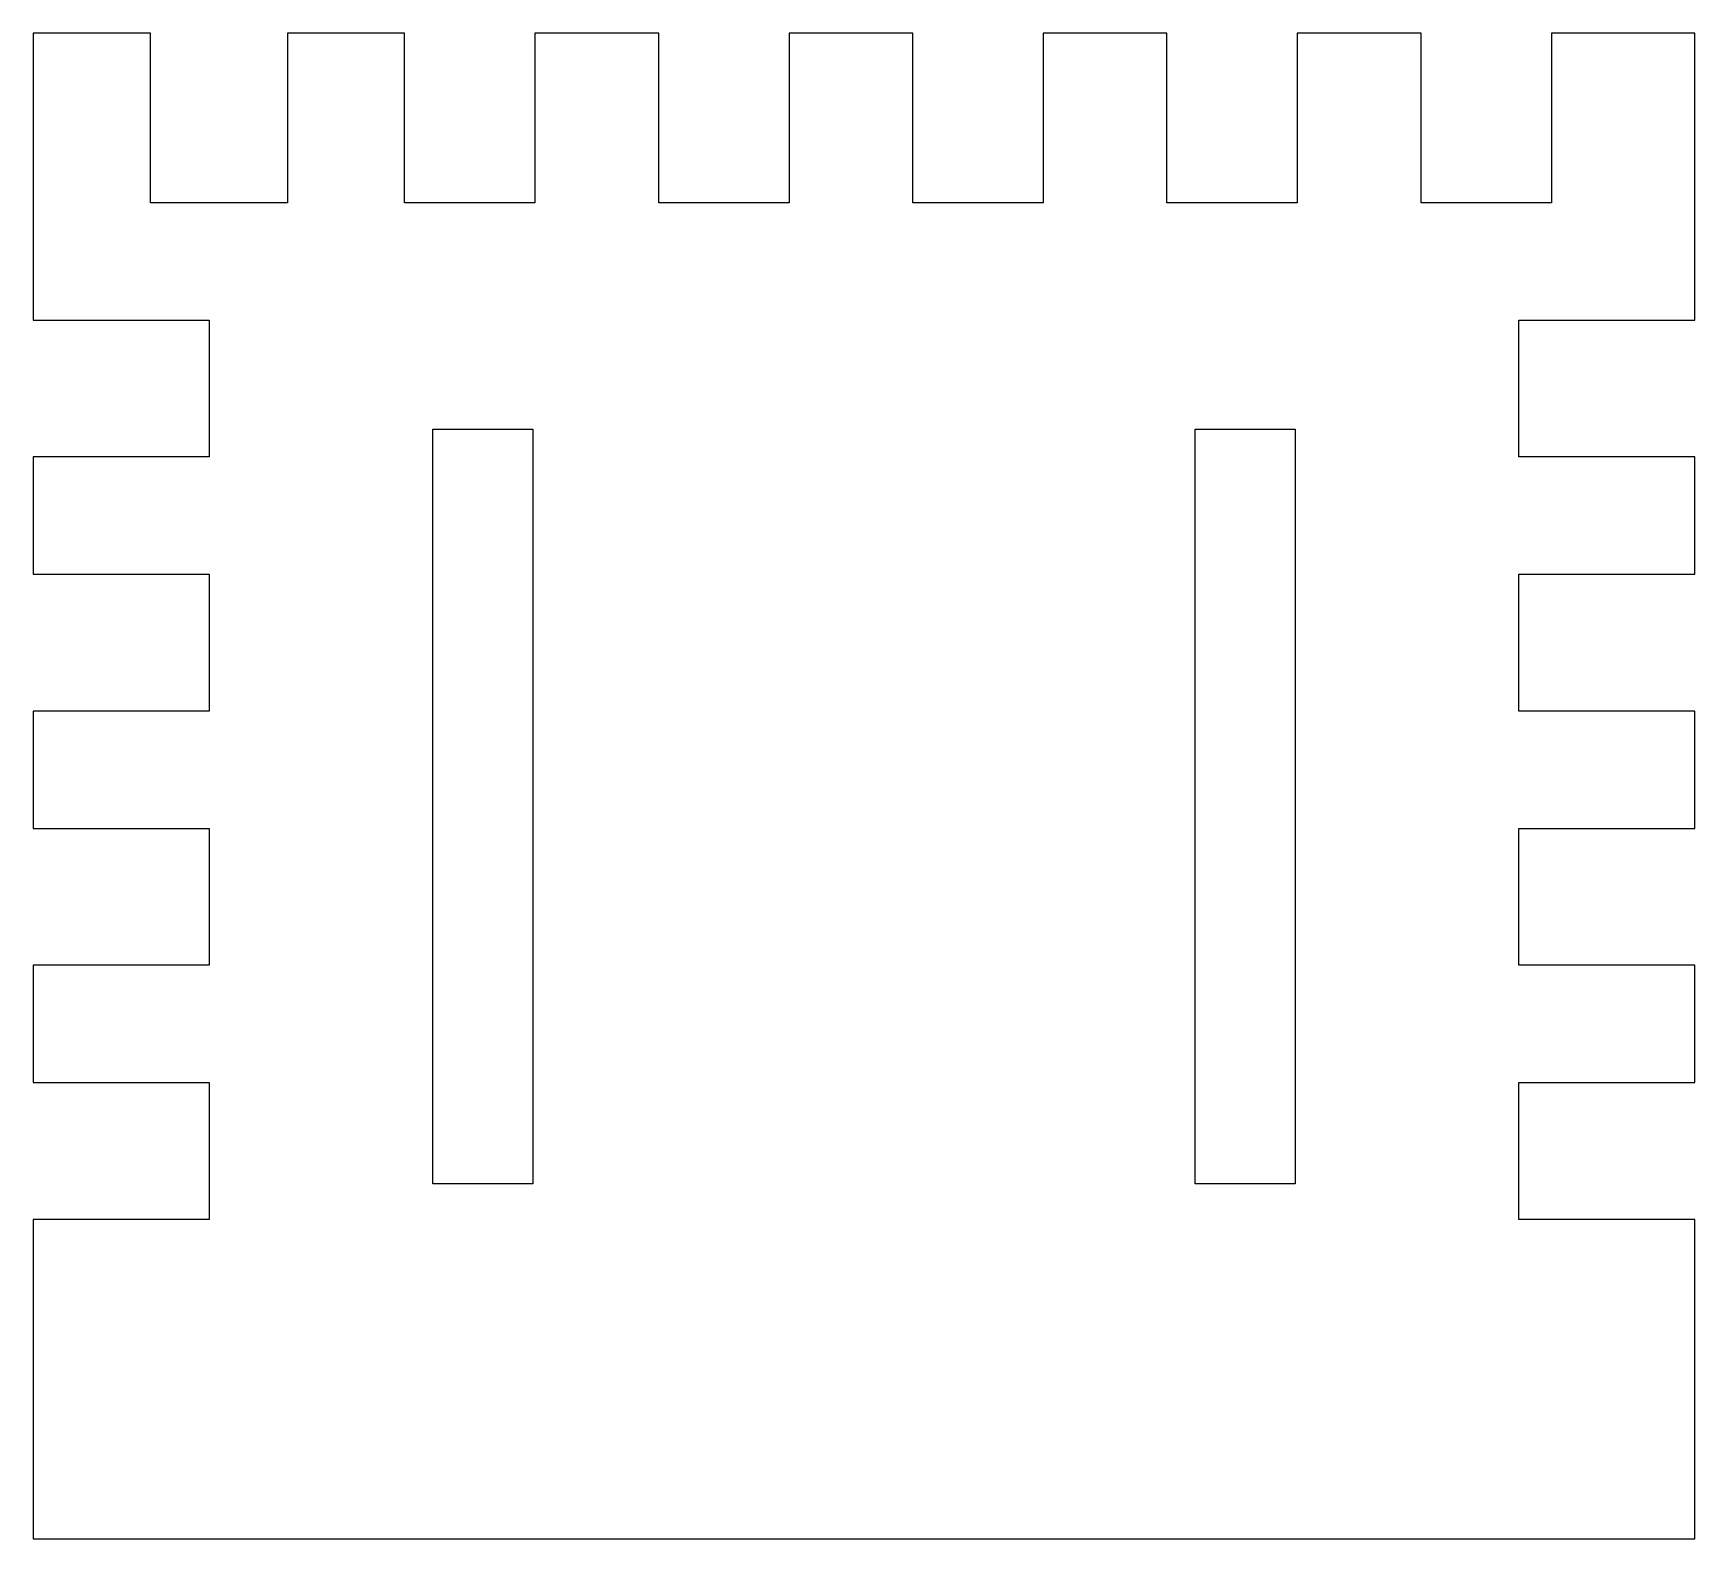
# Model space of a CAD drawing. Extents: x -63 to 3, y -70 to 108.
# Drawn here: x -62.7 to 2.8, y -69.7 to -10.4 of the extents above; entities that cross this region are included whole.
import ezdxf

# ---------------------------------------------------------------- set-up
doc = ezdxf.new("R2010")
doc.units = 0
doc.header["$MEASUREMENT"] = 0
doc.layers.add('LAYER_1', color=7, linetype='CONTINUOUS')

msp = doc.modelspace()

# ---------------------------------------------------------------- linework, layer by layer
at = {"layer": 'LAYER_1'}
for points, knots in [([(-62.7161, -63.4354), (-62.7161, -63.4354), (-62.7161, -57.1432), (-62.7161, -57.1432), (-62.7161, -57.1432), (-62.7161, -57.1432), (-59.249, -57.1432), (-59.249, -57.1432), (-59.249, -57.1432), (-59.249, -57.1432), (-55.7819, -57.1432), (-55.7819, -57.1432), (-55.7819, -57.1432), (-55.7819, -57.1432), (-55.7819, -54.4466), (-55.7819, -54.4466), (-55.7819, -54.4466), (-55.7819, -54.4466), (-55.7819, -51.7499), (-55.7819, -51.7499), (-55.7819, -51.7499), (-55.7819, -51.7499), (-59.249, -51.7499), (-59.249, -51.7499), (-59.249, -51.7499), (-59.249, -51.7499), (-62.7161, -51.7499), (-62.7161, -51.7499), (-62.7161, -51.7499), (-62.7161, -51.7499), (-62.7161, -49.4386), (-62.7161, -49.4386), (-62.7161, -49.4386), (-62.7161, -49.4386), (-62.7161, -47.1272), (-62.7161, -47.1272), (-62.7161, -47.1272), (-62.7161, -47.1272), (-59.249, -47.1272), (-59.249, -47.1272), (-59.249, -47.1272), (-59.249, -47.1272), (-55.7819, -47.1272), (-55.7819, -47.1272), (-55.7819, -47.1272), (-55.7819, -47.1272), (-55.7819, -44.4305), (-55.7819, -44.4305), (-55.7819, -44.4305), (-55.7819, -44.4305), (-55.7819, -41.7339), (-55.7819, -41.7339), (-55.7819, -41.7339), (-55.7819, -41.7339), (-59.249, -41.7339), (-59.249, -41.7339), (-59.249, -41.7339), (-59.249, -41.7339), (-62.7161, -41.7339), (-62.7161, -41.7339), (-62.7161, -41.7339), (-62.7161, -41.7339), (-62.7161, -39.4225), (-62.7161, -39.4225), (-62.7161, -39.4225), (-62.7161, -39.4225), (-62.7161, -37.1111), (-62.7161, -37.1111), (-62.7161, -37.1111), (-62.7161, -37.1111), (-59.249, -37.1111), (-59.249, -37.1111), (-59.249, -37.1111), (-59.249, -37.1111), (-55.7819, -37.1111), (-55.7819, -37.1111), (-55.7819, -37.1111), (-55.7819, -37.1111), (-55.7819, -34.4145), (-55.7819, -34.4145), (-55.7819, -34.4145), (-55.7819, -34.4145), (-55.7819, -31.7178), (-55.7819, -31.7178), (-55.7819, -31.7178), (-55.7819, -31.7178), (-59.249, -31.7178), (-59.249, -31.7178), (-59.249, -31.7178), (-59.249, -31.7178), (-62.7161, -31.7178), (-62.7161, -31.7178), (-62.7161, -31.7178), (-62.7161, -31.7178), (-62.7161, -29.4064), (-62.7161, -29.4064), (-62.7161, -29.4064), (-62.7161, -29.4064), (-62.7161, -27.0951), (-62.7161, -27.0951), (-62.7161, -27.0951), (-62.7161, -27.0951), (-59.249, -27.0951), (-59.249, -27.0951), (-59.249, -27.0951), (-59.249, -27.0951), (-55.7819, -27.0951), (-55.7819, -27.0951), (-55.7819, -27.0951), (-55.7819, -27.0951), (-55.7819, -24.3984), (-55.7819, -24.3984), (-55.7819, -24.3984), (-55.7819, -24.3984), (-55.7819, -21.7018), (-55.7819, -21.7018), (-55.7819, -21.7018), (-55.7819, -21.7018), (-59.249, -21.7018), (-59.249, -21.7018), (-59.249, -21.7018), (-59.249, -21.7018), (-62.7161, -21.7018), (-62.7161, -21.7018), (-62.7161, -21.7018), (-62.7161, -21.7018), (-62.7161, -16.0517), (-62.7161, -16.0517), (-62.7161, -16.0517), (-62.7161, -16.0517), (-62.7161, -10.4016), (-62.7161, -10.4016), (-62.7161, -10.4016), (-62.7161, -10.4016), (-60.4047, -10.4016), (-60.4047, -10.4016), (-60.4047, -10.4016), (-60.4047, -10.4016), (-58.0933, -10.4016), (-58.0933, -10.4016), (-58.0933, -10.4016), (-58.0933, -10.4016), (-58.0933, -13.7403), (-58.0933, -13.7403), (-58.0933, -13.7403), (-58.0933, -13.7403), (-58.0933, -17.079), (-58.0933, -17.079), (-58.0933, -17.079), (-58.0933, -17.079), (-55.3967, -17.079), (-55.3967, -17.079), (-55.3967, -17.079), (-55.3967, -17.079), (-52.7, -17.079), (-52.7, -17.079), (-52.7, -17.079), (-52.7, -17.079), (-52.7, -13.7403), (-52.7, -13.7403), (-52.7, -13.7403), (-52.7, -13.7403), (-52.7, -10.4016), (-52.7, -10.4016), (-52.7, -10.4016), (-52.7, -10.4016), (-50.3886, -10.4016), (-50.3886, -10.4016), (-50.3886, -10.4016), (-50.3886, -10.4016), (-48.0772, -10.4016), (-48.0772, -10.4016), (-48.0772, -10.4016), (-48.0772, -10.4016), (-48.0772, -13.7403), (-48.0772, -13.7403), (-48.0772, -13.7403), (-48.0772, -13.7403), (-48.0772, -17.079), (-48.0772, -17.079), (-48.0772, -17.079), (-48.0772, -17.079), (-45.509, -17.079), (-45.509, -17.079), (-45.509, -17.079), (-45.509, -17.079), (-42.9408, -17.079), (-42.9408, -17.079), (-42.9408, -17.079), (-42.9408, -17.079), (-42.9408, -13.7403), (-42.9408, -13.7403), (-42.9408, -13.7403), (-42.9408, -13.7403), (-42.9408, -10.4016), (-42.9408, -10.4016), (-42.9408, -10.4016), (-42.9408, -10.4016), (-40.501, -10.4016), (-40.501, -10.4016), (-40.501, -10.4016), (-40.501, -10.4016), (-38.0612, -10.4016), (-38.0612, -10.4016), (-38.0612, -10.4016), (-38.0612, -10.4016), (-38.0612, -13.7403), (-38.0612, -13.7403), (-38.0612, -13.7403), (-38.0612, -13.7403), (-38.0612, -17.079), (-38.0612, -17.079), (-38.0612, -17.079), (-38.0612, -17.079), (-35.493, -17.079), (-35.493, -17.079), (-35.493, -17.079), (-35.493, -17.079), (-32.9248, -17.079), (-32.9248, -17.079), (-32.9248, -17.079), (-32.9248, -17.079), (-32.9248, -13.7403), (-32.9248, -13.7403), (-32.9248, -13.7403), (-32.9248, -13.7403), (-32.9248, -10.4016), (-32.9248, -10.4016), (-32.9248, -10.4016), (-32.9248, -10.4016), (-30.4849, -10.4016), (-30.4849, -10.4016), (-30.4849, -10.4016), (-30.4849, -10.4016), (-28.0451, -10.4016), (-28.0451, -10.4016), (-28.0451, -10.4016), (-28.0451, -10.4016), (-28.0451, -13.7403), (-28.0451, -13.7403), (-28.0451, -13.7403), (-28.0451, -13.7403), (-28.0451, -17.079), (-28.0451, -17.079), (-28.0451, -17.079), (-28.0451, -17.079), (-25.4769, -17.079), (-25.4769, -17.079), (-25.4769, -17.079), (-25.4769, -17.079), (-22.9087, -17.079), (-22.9087, -17.079), (-22.9087, -17.079), (-22.9087, -17.079), (-22.9087, -13.7403), (-22.9087, -13.7403), (-22.9087, -13.7403), (-22.9087, -13.7403), (-22.9087, -10.4016), (-22.9087, -10.4016), (-22.9087, -10.4016), (-22.9087, -10.4016), (-20.4689, -10.4016), (-20.4689, -10.4016), (-20.4689, -10.4016), (-20.4689, -10.4016), (-18.0291, -10.4016), (-18.0291, -10.4016), (-18.0291, -10.4016), (-18.0291, -10.4016), (-18.0291, -13.7403), (-18.0291, -13.7403), (-18.0291, -13.7403), (-18.0291, -13.7403), (-18.0291, -17.079), (-18.0291, -17.079), (-18.0291, -17.079), (-18.0291, -17.079), (-15.4609, -17.079), (-15.4609, -17.079), (-15.4609, -17.079), (-15.4609, -17.079), (-12.8927, -17.079), (-12.8927, -17.079), (-12.8927, -17.079), (-12.8927, -17.079), (-12.8927, -13.7403), (-12.8927, -13.7403), (-12.8927, -13.7403), (-12.8927, -13.7403), (-12.8927, -10.4016), (-12.8927, -10.4016), (-12.8927, -10.4016), (-12.8927, -10.4016), (-10.4528, -10.4016), (-10.4528, -10.4016), (-10.4528, -10.4016), (-10.4528, -10.4016), (-8.013, -10.4016), (-8.013, -10.4016), (-8.013, -10.4016), (-8.013, -10.4016), (-8.013, -13.7403), (-8.013, -13.7403), (-8.013, -13.7403), (-8.013, -13.7403), (-8.013, -17.079), (-8.013, -17.079), (-8.013, -17.079), (-8.013, -17.079), (-5.4448, -17.079), (-5.4448, -17.079), (-5.4448, -17.079), (-5.4448, -17.079), (-2.8766, -17.079), (-2.8766, -17.079), (-2.8766, -17.079), (-2.8766, -17.079), (-2.8766, -13.7403), (-2.8766, -13.7403), (-2.8766, -13.7403), (-2.8766, -13.7403), (-2.8766, -10.4016), (-2.8766, -10.4016), (-2.8766, -10.4016), (-2.8766, -10.4016), (-0.0516, -10.4016), (-0.0516, -10.4016), (-0.0516, -10.4016), (-0.0516, -10.4016), (2.7735, -10.4016), (2.7735, -10.4016), (2.7735, -10.4016), (2.7735, -10.4016), (2.7735, -16.0517), (2.7735, -16.0517), (2.7735, -16.0517), (2.7735, -16.0517), (2.7735, -21.7018), (2.7735, -21.7018), (2.7735, -21.7018), (2.7735, -21.7018), (-0.6936, -21.7018), (-0.6936, -21.7018), (-0.6936, -21.7018), (-0.6936, -21.7018), (-4.1607, -21.7018), (-4.1607, -21.7018), (-4.1607, -21.7018), (-4.1607, -21.7018), (-4.1607, -24.3984), (-4.1607, -24.3984), (-4.1607, -24.3984), (-4.1607, -24.3984), (-4.1607, -27.0951), (-4.1607, -27.0951), (-4.1607, -27.0951), (-4.1607, -27.0951), (-0.6936, -27.0951), (-0.6936, -27.0951), (-0.6936, -27.0951), (-0.6936, -27.0951), (2.7735, -27.0951), (2.7735, -27.0951), (2.7735, -27.0951), (2.7735, -27.0951), (2.7735, -29.4064), (2.7735, -29.4064), (2.7735, -29.4064), (2.7735, -29.4064), (2.7735, -31.7178), (2.7735, -31.7178), (2.7735, -31.7178), (2.7735, -31.7178), (-0.6936, -31.7178), (-0.6936, -31.7178), (-0.6936, -31.7178), (-0.6936, -31.7178), (-4.1607, -31.7178), (-4.1607, -31.7178), (-4.1607, -31.7178), (-4.1607, -31.7178), (-4.1607, -34.4145), (-4.1607, -34.4145), (-4.1607, -34.4145), (-4.1607, -34.4145), (-4.1607, -37.1111), (-4.1607, -37.1111), (-4.1607, -37.1111), (-4.1607, -37.1111), (-0.6936, -37.1111), (-0.6936, -37.1111), (-0.6936, -37.1111), (-0.6936, -37.1111), (2.7735, -37.1111), (2.7735, -37.1111), (2.7735, -37.1111), (2.7735, -37.1111), (2.7735, -39.4225), (2.7735, -39.4225), (2.7735, -39.4225), (2.7735, -39.4225), (2.7735, -41.7339), (2.7735, -41.7339), (2.7735, -41.7339), (2.7735, -41.7339), (-0.6936, -41.7339), (-0.6936, -41.7339), (-0.6936, -41.7339), (-0.6936, -41.7339), (-4.1607, -41.7339), (-4.1607, -41.7339), (-4.1607, -41.7339), (-4.1607, -41.7339), (-4.1607, -44.4305), (-4.1607, -44.4305), (-4.1607, -44.4305), (-4.1607, -44.4305), (-4.1607, -47.1272), (-4.1607, -47.1272), (-4.1607, -47.1272), (-4.1607, -47.1272), (-0.6936, -47.1272), (-0.6936, -47.1272), (-0.6936, -47.1272), (-0.6936, -47.1272), (2.7735, -47.1272), (2.7735, -47.1272), (2.7735, -47.1272), (2.7735, -47.1272), (2.7735, -49.4386), (2.7735, -49.4386), (2.7735, -49.4386), (2.7735, -49.4386), (2.7735, -51.7499), (2.7735, -51.7499), (2.7735, -51.7499), (2.7735, -51.7499), (-0.6936, -51.7499), (-0.6936, -51.7499), (-0.6936, -51.7499), (-0.6936, -51.7499), (-4.1607, -51.7499), (-4.1607, -51.7499), (-4.1607, -51.7499), (-4.1607, -51.7499), (-4.1607, -54.4466), (-4.1607, -54.4466), (-4.1607, -54.4466), (-4.1607, -54.4466), (-4.1607, -57.1432), (-4.1607, -57.1432), (-4.1607, -57.1432), (-4.1607, -57.1432), (-0.6936, -57.1432), (-0.6936, -57.1432), (-0.6936, -57.1432), (-0.6936, -57.1432), (2.7735, -57.1432), (2.7735, -57.1432), (2.7735, -57.1432), (2.7735, -57.1432), (2.7735, -63.4354), (2.7735, -63.4354), (2.7735, -63.4354), (2.7735, -63.4354), (2.7735, -69.7275), (2.7735, -69.7275), (2.7735, -69.7275), (2.7735, -69.7275), (-29.9713, -69.7275), (-29.9713, -69.7275), (-29.9713, -69.7275), (-29.9713, -69.7275), (-62.7161, -69.7275), (-62.7161, -69.7275), (-62.7161, -69.7275), (-62.7161, -69.7275), (-62.7161, -63.4354), (-62.7161, -63.4354), (-62.7161, -63.4354), (-62.7161, -63.4354), (-62.7161, -63.4354), (-62.7161, -63.4354)], [0, 0, 0, 0, 0.0082645, 0.0082645, 0.0082645, 0.0082645, 0.0165289, 0.0165289, 0.0165289, 0.0165289, 0.0247934, 0.0247934, 0.0247934, 0.0247934, 0.0330579, 0.0330579, 0.0330579, 0.0330579, 0.0413223, 0.0413223, 0.0413223, 0.0413223, 0.0495868, 0.0495868, 0.0495868, 0.0495868, 0.0578512, 0.0578512, 0.0578512, 0.0578512, 0.0661157, 0.0661157, 0.0661157, 0.0661157, 0.0743802, 0.0743802, 0.0743802, 0.0743802, 0.0826446, 0.0826446, 0.0826446, 0.0826446, 0.0909091, 0.0909091, 0.0909091, 0.0909091, 0.0991736, 0.0991736, 0.0991736, 0.0991736, 0.107438, 0.107438, 0.107438, 0.107438, 0.1157025, 0.1157025, 0.1157025, 0.1157025, 0.1239669, 0.1239669, 0.1239669, 0.1239669, 0.1322314, 0.1322314, 0.1322314, 0.1322314, 0.1404959, 0.1404959, 0.1404959, 0.1404959, 0.1487603, 0.1487603, 0.1487603, 0.1487603, 0.1570248, 0.1570248, 0.1570248, 0.1570248, 0.1652893, 0.1652893, 0.1652893, 0.1652893, 0.1735537, 0.1735537, 0.1735537, 0.1735537, 0.1818182, 0.1818182, 0.1818182, 0.1818182, 0.1900826, 0.1900826, 0.1900826, 0.1900826, 0.1983471, 0.1983471, 0.1983471, 0.1983471, 0.2066116, 0.2066116, 0.2066116, 0.2066116, 0.214876, 0.214876, 0.214876, 0.214876, 0.2231405, 0.2231405, 0.2231405, 0.2231405, 0.231405, 0.231405, 0.231405, 0.231405, 0.2396694, 0.2396694, 0.2396694, 0.2396694, 0.2479339, 0.2479339, 0.2479339, 0.2479339, 0.2561983, 0.2561983, 0.2561983, 0.2561983, 0.2644628, 0.2644628, 0.2644628, 0.2644628, 0.2727273, 0.2727273, 0.2727273, 0.2727273, 0.2809917, 0.2809917, 0.2809917, 0.2809917, 0.2892562, 0.2892562, 0.2892562, 0.2892562, 0.2975207, 0.2975207, 0.2975207, 0.2975207, 0.3057851, 0.3057851, 0.3057851, 0.3057851, 0.3140496, 0.3140496, 0.3140496, 0.3140496, 0.322314, 0.322314, 0.322314, 0.322314, 0.3305785, 0.3305785, 0.3305785, 0.3305785, 0.338843, 0.338843, 0.338843, 0.338843, 0.3471074, 0.3471074, 0.3471074, 0.3471074, 0.3553719, 0.3553719, 0.3553719, 0.3553719, 0.3636364, 0.3636364, 0.3636364, 0.3636364, 0.3719008, 0.3719008, 0.3719008, 0.3719008, 0.3801653, 0.3801653, 0.3801653, 0.3801653, 0.3884298, 0.3884298, 0.3884298, 0.3884298, 0.3966942, 0.3966942, 0.3966942, 0.3966942, 0.4049587, 0.4049587, 0.4049587, 0.4049587, 0.4132231, 0.4132231, 0.4132231, 0.4132231, 0.4214876, 0.4214876, 0.4214876, 0.4214876, 0.4297521, 0.4297521, 0.4297521, 0.4297521, 0.4380165, 0.4380165, 0.4380165, 0.4380165, 0.446281, 0.446281, 0.446281, 0.446281, 0.4545455, 0.4545455, 0.4545455, 0.4545455, 0.4628099, 0.4628099, 0.4628099, 0.4628099, 0.4710744, 0.4710744, 0.4710744, 0.4710744, 0.4793388, 0.4793388, 0.4793388, 0.4793388, 0.4876033, 0.4876033, 0.4876033, 0.4876033, 0.4958678, 0.4958678, 0.4958678, 0.4958678, 0.5041322, 0.5041322, 0.5041322, 0.5041322, 0.5123967, 0.5123967, 0.5123967, 0.5123967, 0.5206612, 0.5206612, 0.5206612, 0.5206612, 0.5289256, 0.5289256, 0.5289256, 0.5289256, 0.5371901, 0.5371901, 0.5371901, 0.5371901, 0.5454545, 0.5454545, 0.5454545, 0.5454545, 0.553719, 0.553719, 0.553719, 0.553719, 0.5619835, 0.5619835, 0.5619835, 0.5619835, 0.5702479, 0.5702479, 0.5702479, 0.5702479, 0.5785124, 0.5785124, 0.5785124, 0.5785124, 0.5867769, 0.5867769, 0.5867769, 0.5867769, 0.5950413, 0.5950413, 0.5950413, 0.5950413, 0.6033058, 0.6033058, 0.6033058, 0.6033058, 0.6115702, 0.6115702, 0.6115702, 0.6115702, 0.6198347, 0.6198347, 0.6198347, 0.6198347, 0.6280992, 0.6280992, 0.6280992, 0.6280992, 0.6363636, 0.6363636, 0.6363636, 0.6363636, 0.6446281, 0.6446281, 0.6446281, 0.6446281, 0.6528926, 0.6528926, 0.6528926, 0.6528926, 0.661157, 0.661157, 0.661157, 0.661157, 0.6694215, 0.6694215, 0.6694215, 0.6694215, 0.677686, 0.677686, 0.677686, 0.677686, 0.6859504, 0.6859504, 0.6859504, 0.6859504, 0.6942149, 0.6942149, 0.6942149, 0.6942149, 0.7024793, 0.7024793, 0.7024793, 0.7024793, 0.7107438, 0.7107438, 0.7107438, 0.7107438, 0.7190083, 0.7190083, 0.7190083, 0.7190083, 0.7272727, 0.7272727, 0.7272727, 0.7272727, 0.7355372, 0.7355372, 0.7355372, 0.7355372, 0.7438017, 0.7438017, 0.7438017, 0.7438017, 0.7520661, 0.7520661, 0.7520661, 0.7520661, 0.7603306, 0.7603306, 0.7603306, 0.7603306, 0.768595, 0.768595, 0.768595, 0.768595, 0.7768595, 0.7768595, 0.7768595, 0.7768595, 0.785124, 0.785124, 0.785124, 0.785124, 0.7933884, 0.7933884, 0.7933884, 0.7933884, 0.8016529, 0.8016529, 0.8016529, 0.8016529, 0.8099174, 0.8099174, 0.8099174, 0.8099174, 0.8181818, 0.8181818, 0.8181818, 0.8181818, 0.8264463, 0.8264463, 0.8264463, 0.8264463, 0.8347107, 0.8347107, 0.8347107, 0.8347107, 0.8429752, 0.8429752, 0.8429752, 0.8429752, 0.8512397, 0.8512397, 0.8512397, 0.8512397, 0.8595041, 0.8595041, 0.8595041, 0.8595041, 0.8677686, 0.8677686, 0.8677686, 0.8677686, 0.8760331, 0.8760331, 0.8760331, 0.8760331, 0.8842975, 0.8842975, 0.8842975, 0.8842975, 0.892562, 0.892562, 0.892562, 0.892562, 0.9008264, 0.9008264, 0.9008264, 0.9008264, 0.9090909, 0.9090909, 0.9090909, 0.9090909, 0.9173554, 0.9173554, 0.9173554, 0.9173554, 0.9256198, 0.9256198, 0.9256198, 0.9256198, 0.9338843, 0.9338843, 0.9338843, 0.9338843, 0.9421488, 0.9421488, 0.9421488, 0.9421488, 0.9504132, 0.9504132, 0.9504132, 0.9504132, 0.9586777, 0.9586777, 0.9586777, 0.9586777, 0.9669421, 0.9669421, 0.9669421, 0.9669421, 0.9752066, 0.9752066, 0.9752066, 0.9752066, 0.9834711, 0.9834711, 0.9834711, 0.9834711, 0.9917355, 0.9917355, 0.9917355, 0.9917355, 1, 1, 1, 1]), ([(-43.0245, -40.8686), (-43.0245, -40.8686), (-43.0245, -25.9977), (-43.0245, -25.9977), (-43.0245, -25.9977), (-43.0245, -25.9977), (-44.9954, -25.9977), (-44.9954, -25.9977), (-44.9954, -25.9977), (-44.9954, -25.9977), (-46.9663, -25.9977), (-46.9663, -25.9977), (-46.9663, -25.9977), (-46.9663, -25.9977), (-46.9663, -40.8686), (-46.9663, -40.8686), (-46.9663, -40.8686), (-46.9663, -40.8686), (-46.9663, -55.7395), (-46.9663, -55.7395), (-46.9663, -55.7395), (-46.9663, -55.7395), (-44.9954, -55.7395), (-44.9954, -55.7395), (-44.9954, -55.7395), (-44.9954, -55.7395), (-43.0245, -55.7395), (-43.0245, -55.7395), (-43.0245, -55.7395), (-43.0245, -55.7395), (-43.0245, -40.8686), (-43.0245, -40.8686), (-43.0245, -40.8686), (-43.0245, -40.8686), (-43.0245, -40.8686), (-43.0245, -40.8686)], [0, 0, 0, 0, 0.1111111, 0.1111111, 0.1111111, 0.1111111, 0.2222222, 0.2222222, 0.2222222, 0.2222222, 0.3333333, 0.3333333, 0.3333333, 0.3333333, 0.4444444, 0.4444444, 0.4444444, 0.4444444, 0.5555556, 0.5555556, 0.5555556, 0.5555556, 0.6666667, 0.6666667, 0.6666667, 0.6666667, 0.7777778, 0.7777778, 0.7777778, 0.7777778, 0.8888889, 0.8888889, 0.8888889, 0.8888889, 1, 1, 1, 1]), ([(-12.9763, -40.8686), (-12.9763, -40.8686), (-12.9763, -25.9977), (-12.9763, -25.9977), (-12.9763, -25.9977), (-12.9763, -25.9977), (-14.9472, -25.9977), (-14.9472, -25.9977), (-14.9472, -25.9977), (-14.9472, -25.9977), (-16.9182, -25.9977), (-16.9182, -25.9977), (-16.9182, -25.9977), (-16.9182, -25.9977), (-16.9182, -40.8686), (-16.9182, -40.8686), (-16.9182, -40.8686), (-16.9182, -40.8686), (-16.9182, -55.7395), (-16.9182, -55.7395), (-16.9182, -55.7395), (-16.9182, -55.7395), (-14.9472, -55.7395), (-14.9472, -55.7395), (-14.9472, -55.7395), (-14.9472, -55.7395), (-12.9763, -55.7395), (-12.9763, -55.7395), (-12.9763, -55.7395), (-12.9763, -55.7395), (-12.9763, -40.8686), (-12.9763, -40.8686), (-12.9763, -40.8686), (-12.9763, -40.8686), (-12.9763, -40.8686), (-12.9763, -40.8686)], [0, 0, 0, 0, 0.1111111, 0.1111111, 0.1111111, 0.1111111, 0.2222222, 0.2222222, 0.2222222, 0.2222222, 0.3333333, 0.3333333, 0.3333333, 0.3333333, 0.4444444, 0.4444444, 0.4444444, 0.4444444, 0.5555556, 0.5555556, 0.5555556, 0.5555556, 0.6666667, 0.6666667, 0.6666667, 0.6666667, 0.7777778, 0.7777778, 0.7777778, 0.7777778, 0.8888889, 0.8888889, 0.8888889, 0.8888889, 1, 1, 1, 1])]:
    msp.add_open_spline(points, degree=3, knots=knots, dxfattribs=at)

doc.saveas('drawing.dxf')
